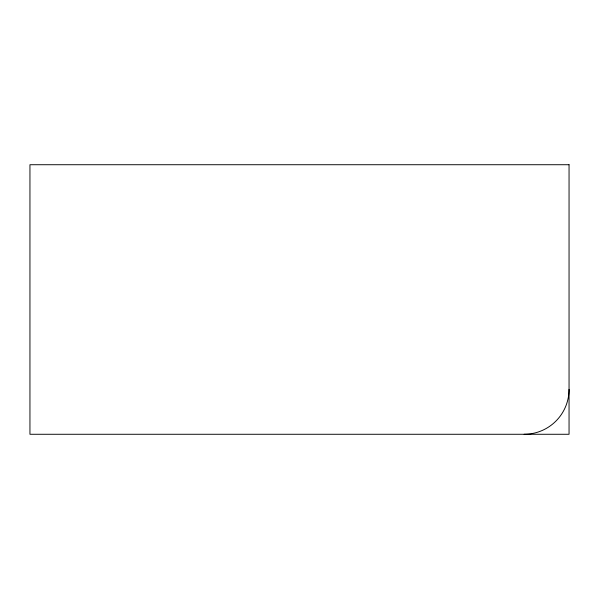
<?xml version="1.0" encoding="UTF-8"?>
<svg xmlns="http://www.w3.org/2000/svg" width="599" height="599" viewBox="0 0 599 599"><rect width="100%" height="100%" fill="white"/><g stroke="black" fill="none" stroke-linecap="round" stroke-linejoin="round"><path stroke-width="0.9" d="M569.05 389.35A44.925 44.925 0 0 1 524.125 434.275M569.05 164.725L29.95 164.725L29.95 434.275L569.05 434.275L569.05 164.725"/></g></svg>
